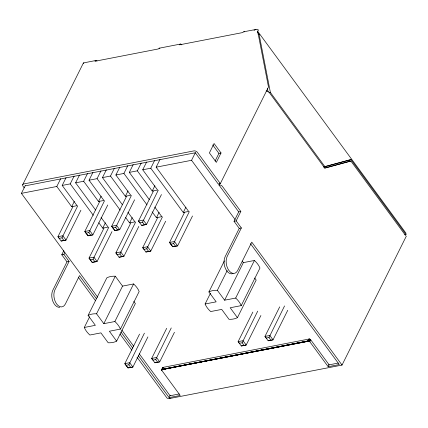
<?xml version="1.0" encoding="UTF-8"?>
<svg xmlns="http://www.w3.org/2000/svg" width="428" height="428" viewBox="0 0 428 428"><rect width="100%" height="100%" fill="white"/><g stroke="black" fill="none" stroke-linecap="round" stroke-linejoin="round"><path stroke-width="0.64" d="M138.33 355.705L169.119 397.623L180.215 395.467L161.704 370.241L161.65 369.61L163.105 367.379L309.15 339.013L310.707 339.779L329.116 364.838L328.18 366.716L309.77 341.656L308.214 340.897L161.65 369.61L309.08 341.095L310.016 339.217M257.533 31.677L257.367 32.137L259.149 34.566L270.384 92.443L324.943 166.717L350.981 159.596L406.022 234.528L405.551 235.464L350.874 161.024L324.622 168.033M162.592 367.732L162.64 368.364M72.846 206.815L57.957 236.689L59.241 238.369L61.985 237.834L77.709 205.873M99.692 201.599L84.797 231.473L86.082 233.153L88.831 232.618L104.555 200.657M103.913 228.231L89.024 258.1L90.303 259.78L93.053 259.245L108.776 227.284M126.538 196.382L111.644 226.257L112.928 227.937L115.678 227.402L131.401 195.441M130.759 223.015L115.865 252.884L117.149 254.564L119.899 254.029L135.623 222.068M153.385 191.166L138.49 221.041L139.774 222.721L142.519 222.186L158.242 190.225M157.606 217.799L142.711 247.668L143.995 249.347L146.745 248.812L162.463 216.852M184.452 212.582L169.558 242.451L170.842 244.131L173.586 243.596L189.31 211.635M139.549 334.102L124.821 363.645L126.1 365.325L128.849 364.79L144.413 333.161M166.69 328.297L151.662 358.429L152.946 360.109L155.696 359.574L171.254 327.944M252.846 312.087L238.118 341.63L239.402 343.31L242.146 342.775L257.709 311.145M279.693 306.871L264.964 336.413L266.248 338.093L268.993 337.558L284.556 305.929M406.327 236.122L342.026 365.073L168.579 398.714L167.006 398.035L137.003 357.193M22.721 184.661L83.433 62.927L95.877 60.503M97.702 297.246L21.4 193.36L25.268 185.602M21.4 193.36L56.806 186.48L60.674 178.722M56.806 186.48L71.674 206.719L77.061 205.67L62.194 185.431L66.067 177.674M62.194 185.431L70.229 183.874L74.098 176.111M95.594 210.02L75.617 182.826L79.49 175.063M75.617 182.826L83.653 181.263L87.521 173.506M71.674 206.719L74.333 201.379M83.653 181.263L98.515 201.502L103.908 200.454L89.04 180.215L92.908 172.457M80.903 210.223L66.014 240.092L61.151 241.039L57.957 236.689L62.814 235.742L66.014 240.092L61.151 241.039M89.04 180.215L97.076 178.658L100.944 170.895M59.765 307.299A10.117 6.094 79 0 1 52.949 301.526A10.117 6.094 79 0 1 52.821 290.243L66.977 261.85L61.766 254.756L63.815 250.648M61.766 254.756L63.879 254.35L64.756 252.584M122.44 204.803L102.463 177.609L106.331 169.846M102.463 177.609L110.494 176.047L114.367 168.29M98.515 201.502L101.179 196.163M63.879 254.35L69.09 261.438L54.934 289.831A10.117 6.094 79 0 0 56.63 303.966A10.117 6.094 79 0 0 65.356 304.014L79.506 275.627L96.482 298.739M110.494 176.047L125.361 196.286L130.754 195.238L115.886 174.999L119.754 167.241M107.749 205.007L92.855 234.876L87.997 235.823L84.797 231.473L89.661 230.526L92.855 234.876L87.89 235.609L86.082 233.153M115.886 174.999L123.917 173.442L127.79 165.679M149.286 199.587L129.31 172.393L133.178 164.63M98.82 222.801L102.736 228.135L105.4 222.79M129.31 172.393L137.34 170.831L141.208 163.073M125.361 196.286L128.026 190.947M111.97 231.639L97.081 261.508L92.218 262.45L89.024 258.1L93.882 257.158L97.081 261.508L92.111 262.241L90.303 259.78M137.34 170.831L152.208 191.07L157.595 190.021L142.733 169.782L146.601 162.025M134.595 199.79L119.701 229.659L114.838 230.606L111.644 226.257L116.507 225.31L119.701 229.659L114.736 230.392L112.928 227.937M142.733 169.782L150.763 168.225L154.631 160.463M150.763 168.225L183.275 212.486L188.662 211.437L156.156 167.177L160.024 159.414M125.666 217.585L129.582 222.918L132.247 217.574M133.841 301.473L135.371 303.554L116.635 341.127A20.228 12.701 26.5 0 1 108.182 342.769L100.917 332.882L89.869 335.028A20.228 12.701 26.5 0 1 84.311 327.463L95.364 325.317L88.098 315.425L106.829 277.852A20.228 12.701 26.5 0 1 115.287 276.21L122.547 286.102L103.817 323.67L96.551 313.783L115.287 276.21M152.208 191.07L154.872 185.731M84.311 327.463L89.661 316.725M138.816 226.423L123.922 256.292L119.064 257.233L115.865 252.884L120.728 251.942L123.922 256.292L119.064 257.233M161.442 194.574L146.547 224.443L141.684 225.39L138.49 221.041L143.353 220.094L146.547 224.443L141.684 225.39M152.122 211.833L156.429 217.702L159.093 212.358M156.156 167.177L191.562 160.297L195.43 152.534M257.367 32.137L258.448 29.965L256.875 29.286L243.842 31.752M103.817 323.67L114.87 321.524L133.6 283.951A20.228 12.701 26.5 0 1 139.159 291.516L120.423 329.089L109.375 331.24L116.635 341.127M165.663 221.206L150.768 251.076L145.905 252.017L142.711 247.668L147.574 246.726L150.768 251.076L145.905 252.017M183.275 212.486L185.934 207.141M215.107 161.014L218.911 153.385L221.025 152.973L214.08 143.514L209.399 152.908L216.343 162.367L221.025 152.973M192.509 215.985L177.615 245.859L172.751 246.801L169.558 242.451L174.421 241.51L177.615 245.859L172.644 246.592L170.842 244.131M233.057 273.524A10.117 6.094 79 0 1 225.561 268.827A10.117 6.094 79 0 1 225.096 256.768L239.247 228.375L234.041 221.281L238.722 211.892L218.922 184.939L219.821 183.141M25.145 185.848L195.307 152.78L218.232 183.992L220.345 183.58L268.5 86.991L258.025 33.036M147.901 336.916L132.878 367.053L128.015 367.994L124.821 363.645L129.679 362.703L132.878 367.053L127.908 367.786L126.1 365.325M174.453 332.294L159.719 361.837L154.861 362.778L151.662 358.429L156.525 357.487L159.719 361.837L154.861 362.778M161.602 369.904L162.784 367.502M161.998 369.305L162.934 367.427M161.634 370.07L162.335 368.663M161.704 370.241L163.105 367.379M234.041 221.281L236.154 220.875L240.836 211.48L222.426 186.415A2.696 1.696 26.5 0 0 218.922 184.939M161.805 370.407L162.742 368.529L163.528 369.594M254.644 278.002L256.174 280.083L237.438 317.656A20.228 12.701 26.5 0 1 228.985 319.299L221.72 309.407L210.672 311.557A20.228 12.701 26.5 0 1 205.114 303.992L216.167 301.842L208.901 291.955L224.363 260.941M236.154 220.875L241.36 227.964L227.209 256.356A10.117 6.094 79 0 0 228.905 270.496A10.117 6.094 79 0 0 237.626 270.544L251.782 242.152L342.031 365.057L341.806 364.822M205.114 303.987L210.464 293.255M208.901 291.955A20.228 12.701 26.5 0 1 217.36 290.312L227.166 270.63M169.119 397.623L170.307 395.242M217.354 290.307L224.62 300.199L243.35 262.626L254.403 260.481A20.228 12.701 26.5 0 1 259.962 268.046L241.226 305.619L230.178 307.764L237.438 317.656M224.62 300.199L235.673 298.054L254.403 260.481M260.903 315.495L246.175 345.038L241.312 345.979L238.118 341.63L242.981 340.688L246.175 345.038L241.312 345.979M287.75 310.279L273.021 339.821L268.158 340.763L264.964 336.413L269.822 335.472L273.021 339.821L268.158 340.763M308.021 340.918L308.957 339.035M308.214 340.897L309.15 339.013M309.358 339.024L308.422 340.902L161.848 369.385M309.578 339.062L308.642 340.939L161.736 369.487M309.797 339.126L308.861 341.004L161.65 369.61M309.284 341.212L310.22 339.334M309.471 341.346L310.407 339.468M309.637 341.496L310.573 339.618M309.77 341.656L310.707 339.779M254.013 30.361L255.939 29.409M169.515 398.591L170.173 398.372M324.734 166.61L350.981 159.596M350.874 161.024L324.831 168.145L269.26 92.485A2.696 1.696 26.5 0 0 266.146 90.961M159.291 48.182L180.429 44.073M258.095 34.775L259.149 34.566M268.8 92.748L270.384 92.443M323.359 167.027L324.943 166.717M102.736 228.135L108.129 227.086L101.078 217.488M129.582 222.918L134.975 221.87L127.924 212.272M156.429 217.702L161.816 216.654L154.77 207.056M238.722 211.892L240.836 211.48M66.977 261.85L69.09 261.438M239.247 228.375L241.36 227.964M122.547 286.102L133.6 283.951M404.711 234.779L406.022 234.528M161.607 369.749L309.08 341.095M179.22 393.969L170.055 395.745L139.218 353.763M328.437 364.972L338.254 363.062M328.18 366.716L339.276 364.56L250.46 243.639M83.851 63.424L83.433 62.927L83.711 63.365M406.129 233.415L257.474 31.03A2.696 1.332 -36.3 0 1 257.576 31.506M348.954 160.12L350.136 161.731M212.737 144.974L218.911 153.385M220.345 183.58L197.42 152.373A2.696 1.696 26.5 0 0 193.916 150.891L23.759 183.954A2.696 1.696 26.5 0 0 23.032 186.255L24.219 187.871M191.562 160.297L235.047 219.505M242.205 261.064L243.35 262.626M268.993 337.558L270.801 340.019M123.917 173.442L147.029 204.9M173.586 243.596L175.394 246.057M242.146 342.775L243.955 345.236M142.519 222.186L144.327 224.641M97.076 178.658L120.182 210.116M146.745 248.812L148.548 251.273M115.678 227.402L117.481 229.857M70.229 183.874L93.336 215.332M119.899 254.029L121.702 256.49M88.831 232.618L90.64 235.074M93.053 259.245L94.861 261.706M155.696 359.574L157.499 362.035M61.985 237.834L63.793 240.29M121.82 330.079L133.68 346.225M120.958 332.058L132.803 348.183M78.581 277.649L95.551 300.761M120.027 334.081L131.872 350.206M128.849 364.79L130.658 367.251M267.388 88.302L268.019 91.555M235.673 298.054A20.228 12.701 26.5 0 1 241.226 305.619M88.098 315.431A20.228 12.701 26.5 0 1 96.557 313.788M114.87 321.524A20.228 12.701 26.5 0 1 120.423 329.095M181.825 44.854A2.696 1.626 79 0 0 179.498 44.838L242.911 32.517A2.696 1.626 79 0 1 244.42 31.838M159.869 48.268A2.696 1.626 79 0 0 158.36 48.947L94.946 61.268A2.696 1.626 79 0 1 97.017 60.985"/></g></svg>
